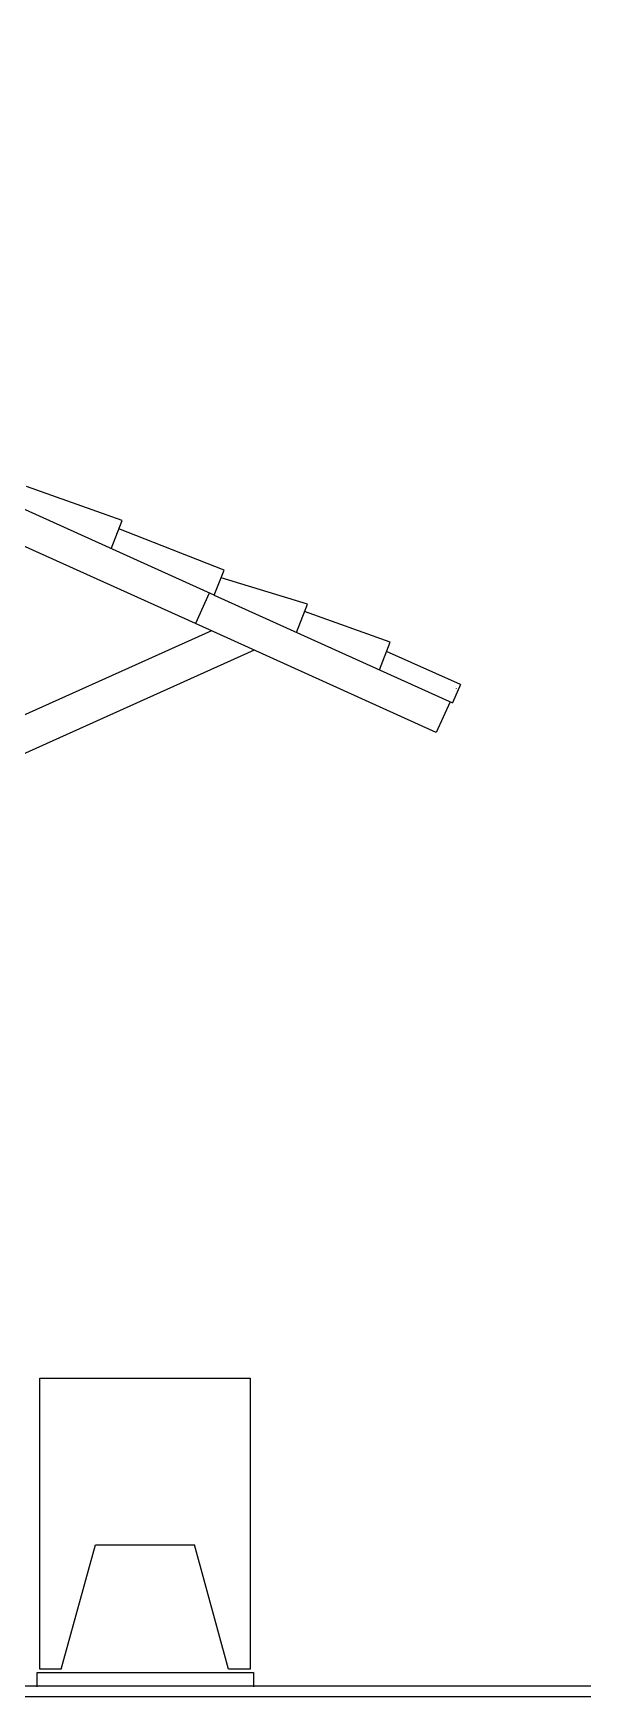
# Model space of a CAD drawing. Extents: x -7 to 226, y -20 to 32.
# Drawn here: x 109.741 to 111.332, y -9.607 to -4.861 of the extents above; entities that cross this region are included whole.
import ezdxf

# ---------------------------------------------------------------- set-up
doc = ezdxf.new("R2010")
doc.units = 0
doc.header["$LTSCALE"] = 20
doc.linetypes.add('DASHED2', pattern=[0.375, 0.25, -0.125])
for name, color, linetype in [('CONCRETO', 5, 'CONTINUOUS'), ('MADEIRAME', 244, 'CONTINUOUS'), ('PAREDE', 250, 'CONTINUOUS'), ('VISTAP', 244, 'CONTINUOUS')]:
    doc.layers.add(name, color=color, linetype=linetype)

msp = doc.modelspace()

# ---------------------------------------------------------------- linework, layer by layer
at = {"layer": 'CONCRETO', "color": 30, "linetype": 'CONTINUOUS'}
msp.add_line((110.2579, -6.4642), (110.9375, -6.7706), dxfattribs=at)
at = {"layer": 'MADEIRAME'}
for p, q in [((110.2579, -6.4642), (106.7105, -4.8608)), ((110.204, -6.545), (109.6618, -6.2999))]:
    msp.add_line(p, q, dxfattribs=at)
at = {"layer": 'MADEIRAME', "color": 244, "linetype": 'CONTINUOUS'}
msp.add_line((110.2435, -6.4577), (110.204, -6.545), dxfattribs=at)
at = {"layer": 'MADEIRAME', "color": 30}
for p, q in [((110.8914, -6.8557), (110.204, -6.545)), ((110.2496, -6.5656), (109.7105, -6.8083)), ((110.3714, -6.6206), (109.7105, -6.9187))]:
    msp.add_line(p, q, dxfattribs=at)
at = {"layer": 'MADEIRAME', "color": 30, "linetype": 'CONTINUOUS'}
msp.add_line((110.9605, -6.7186), (110.9375, -6.7706), dxfattribs=at)
at = {"layer": 'PAREDE', "color": 244, "linetype": 'CONTINUOUS'}
for p, q in [((109.9947, -6.2508), (109.722, -6.1534)), ((109.9637, -6.3316), (109.9947, -6.2508)), ((110.2856, -6.3923), (109.9855, -6.2748)), ((110.2579, -6.4642), (110.2856, -6.3923))]:
    msp.add_line(p, q, dxfattribs=at)
at = {"layer": 'PAREDE', "color": 30, "linetype": 'CONTINUOUS'}
for p, q in [((110.5234, -6.4894), (110.2771, -6.4142)), ((110.4924, -6.57), (110.5234, -6.4894)), ((110.7599, -6.5975), (110.5152, -6.5106)), ((110.7294, -6.6768), (110.7599, -6.5975)), ((110.9605, -6.7186), (110.7496, -6.6244))]:
    msp.add_line(p, q, dxfattribs=at)
at = {"layer": 'VISTAP', "color": 30, "linetype": 'DASHED2'}
for p, q in [((110.9477, -6.7306), (110.9477, -6.7307)), ((110.9311, -6.7677), (110.8914, -6.8557))]:
    msp.add_line(p, q, dxfattribs=at)
at = {"layer": 'VISTAP', "color": 30, "linetype": 'CONTINUOUS'}
for p, q in [((109.7598, -9.528), (109.7598, -8.698)), ((109.7598, -8.698), (110.3598, -8.698)), ((110.3598, -8.698), (110.3598, -9.528)), ((109.8212, -9.528), (109.9185, -9.1737)), ((109.9185, -9.1737), (110.2011, -9.1737)), ((110.2984, -9.528), (110.2011, -9.1737)), ((109.752, -9.578), (109.752, -9.5379)), ((109.752, -9.5379), (110.3695, -9.5379)), ((109.8212, -9.528), (109.7598, -9.528)), ((110.3598, -9.528), (110.2984, -9.528)), ((110.3695, -9.5379), (110.3695, -9.578))]:
    msp.add_line(p, q, dxfattribs=at)
at = {"layer": 'VISTAP', "color": 92, "linetype": 'CONTINUOUS'}
for p, q in [((111.332, -9.5766), (101.4593, -9.5766)), ((111.332, -9.6066), (101.472, -9.6066))]:
    msp.add_line(p, q, dxfattribs=at)

doc.saveas('drawing.dxf')
